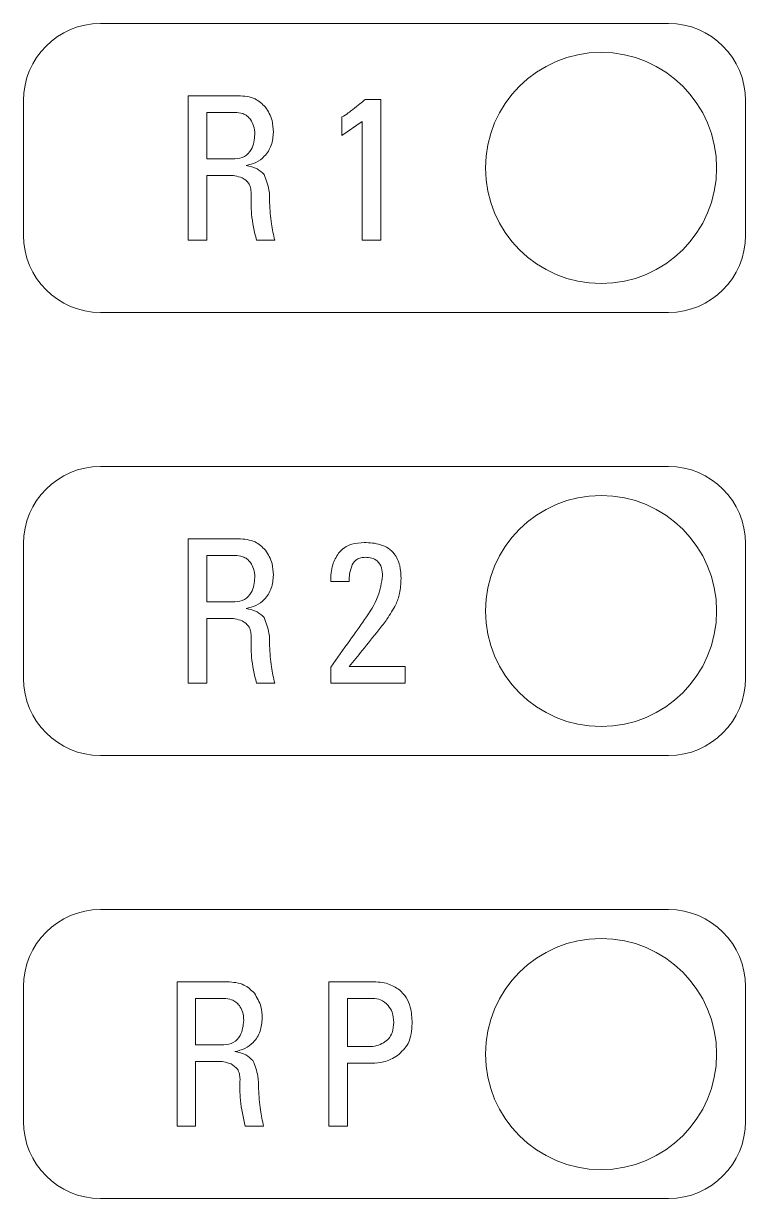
# Model space of a CAD drawing. Extents: x -194 to 239, y -574 to -265.
# Drawn here: x -121.116 to -118.746, y -307.074 to -303.218 of the extents above; entities that cross this region are included whole.
import ezdxf

# ---------------------------------------------------------------- set-up
doc = ezdxf.new("R2010")
doc.units = 0
doc.header["$LTSCALE"] = 0.5
doc.layers.get('0').update_dxf_attribs({"linetype": 'CONTINUOUS'})

msp = doc.modelspace()

# ---------------------------------------------------------------- linework, layer by layer
at = {"color": 7, "linetype": 'Continuous', "lineweight": 5}
for p, q in [((-118.99837, -303.21806), (-120.86312, -303.21806)), ((-120.5753, -303.92919), (-120.5753, -303.45511)), ((-120.5753, -303.45511), (-120.41034, -303.45511)), ((-121.11596, -303.47091), (-121.11596, -303.91339)), ((-119.99466, -303.46726), (-119.94319, -303.46726)), ((-119.94319, -303.46726), (-119.94319, -303.92919)), ((-118.74552, -303.91339), (-118.74552, -303.47091)), ((-120.42145, -303.50981), (-120.51452, -303.50981)), ((-120.51452, -303.50981), (-120.51452, -303.66176)), ((-120.07083, -303.58588), (-120.07083, -303.52481)), ((-120.00397, -303.53991), (-120.07083, -303.58588)), ((-120.00397, -303.92919), (-120.00397, -303.53991)), ((-120.51452, -303.66176), (-120.42212, -303.66176)), ((-120.51452, -303.71646), (-120.51452, -303.92919)), ((-120.44197, -303.71646), (-120.51452, -303.71646)), ((-120.51452, -303.92919), (-120.5753, -303.92919)), ((-120.29106, -303.92919), (-120.35118, -303.92919)), ((-119.94319, -303.92919), (-120.00397, -303.92919)), ((-120.86312, -304.16624), (-118.99837, -304.16624)), ((-118.99837, -304.67193), (-120.86312, -304.67193)), ((-121.11596, -304.92478), (-121.11596, -305.36726)), ((-120.5753, -304.90898), (-120.41034, -304.90898)), ((-120.5753, -305.38306), (-120.5753, -304.90898)), ((-118.74552, -305.36726), (-118.74552, -304.92478)), ((-120.51452, -304.96368), (-120.51452, -305.11563)), ((-120.42145, -304.96368), (-120.51452, -304.96368)), ((-120.04651, -305.04877), (-120.10729, -305.04877)), ((-120.51452, -305.11563), (-120.42212, -305.11563)), ((-120.51452, -305.17033), (-120.51452, -305.38306)), ((-120.44197, -305.17033), (-120.51452, -305.17033)), ((-120.10729, -305.38306), (-120.10729, -305.33045)), ((-120.04651, -305.32836), (-119.86246, -305.32836)), ((-119.86246, -305.32836), (-119.86246, -305.38306)), ((-120.51452, -305.38306), (-120.5753, -305.38306)), ((-120.29106, -305.38306), (-120.35118, -305.38306)), ((-119.86246, -305.38306), (-120.10729, -305.38306)), ((-120.86312, -305.62011), (-118.99837, -305.62011)), ((-118.99837, -306.1258), (-120.86312, -306.1258)), ((-121.11596, -306.37865), (-121.11596, -306.82113)), ((-120.61177, -306.36285), (-120.44681, -306.36285)), ((-120.61177, -306.83693), (-120.61177, -306.36285)), ((-120.11337, -306.83693), (-120.11337, -306.36285)), ((-120.11337, -306.36285), (-119.97234, -306.36285)), ((-118.74552, -306.82113), (-118.74552, -306.37865)), ((-120.55099, -306.41755), (-120.55099, -306.5695)), ((-120.45792, -306.41755), (-120.55099, -306.41755)), ((-119.96835, -306.41755), (-120.05259, -306.41755)), ((-120.05259, -306.41755), (-120.05259, -306.57558)), ((-120.55099, -306.5695), (-120.45859, -306.5695)), ((-120.05259, -306.57558), (-119.98554, -306.57558)), ((-120.55099, -306.6242), (-120.55099, -306.83693)), ((-120.47844, -306.6242), (-120.55099, -306.6242)), ((-120.05259, -306.63028), (-120.05259, -306.83693)), ((-119.97291, -306.63028), (-120.05259, -306.63028)), ((-120.55099, -306.83693), (-120.61177, -306.83693)), ((-120.32753, -306.83693), (-120.38765, -306.83693)), ((-120.05259, -306.83693), (-120.11337, -306.83693)), ((-120.86312, -307.07398), (-118.99837, -307.07398))]:
    msp.add_line(p, q, dxfattribs=at)
for centre in [(-119.21961, -303.69215), (-119.21961, -305.14602), (-119.21961, -306.59989)]:
    msp.add_circle(centre, 0.37927, dxfattribs=at)
for centre, start, end in [((-120.86312, -303.47091), 90, 180), ((-118.99837, -303.47091), 0, 90), ((-120.86312, -303.91339), 180, 270), ((-118.99837, -303.91339), 270, 0), ((-120.86312, -304.92478), 90, 180), ((-118.99837, -304.92478), 0, 90), ((-120.86312, -305.36726), 180, 270), ((-118.99837, -305.36726), 270, 0), ((-120.86312, -306.37865), 90, 180), ((-118.99837, -306.37865), 0, 90), ((-120.86312, -306.82113), 180, 270), ((-118.99837, -306.82113), 270, 0)]:
    msp.add_arc(centre, 0.25285, start, end, dxfattribs=at)
for points, knots in [([(-120.41034, -303.45511), (-120.3912, -303.45642), (-120.35703, -303.45876), (-120.33238, -303.48208), (-120.32155, -303.49233)], [0, 0, 0, 0, 0.5603925, 1, 1, 1, 1]), ([(-120.32155, -303.49233), (-120.3129, -303.50655), (-120.29744, -303.53199), (-120.29624, -303.5616), (-120.29571, -303.57467)], [0, 0, 0, 0, 0.5586484, 1, 1, 1, 1]), ([(-120.03436, -303.49984), (-120.02684, -303.49389), (-120.01341, -303.48327), (-120.00039, -303.47215), (-119.99466, -303.46726)], [0, 0, 0, 0, 0.5600123, 1, 1, 1, 1]), ([(-120.37055, -303.53336), (-120.37411, -303.52922), (-120.38124, -303.52093), (-120.39883, -303.51159), (-120.41288, -303.51048), (-120.42145, -303.50981)], [0, 0, 0, 0, 0.280247, 0.5604553, 1, 1, 1, 1]), ([(-120.35649, -303.58189), (-120.35699, -303.57216), (-120.35787, -303.5548), (-120.36668, -303.53991), (-120.37055, -303.53336)], [0, 0, 0, 0, 0.5601729, 1, 1, 1, 1]), ([(-120.07083, -303.52481), (-120.06369, -303.52062), (-120.05096, -303.51314), (-120.03943, -303.5039), (-120.03436, -303.49984)], [0, 0, 0, 0, 0.5596924, 1, 1, 1, 1]), ([(-120.29571, -303.57467), (-120.29688, -303.58921), (-120.29922, -303.61825), (-120.3217, -303.65335), (-120.35202, -303.67601), (-120.37418, -303.68158), (-120.38527, -303.68436)], [0, 0, 0, 0, 0.2800965, 0.5595464, 0.7796199, 1, 1, 1, 1]), ([(-120.42212, -303.66176), (-120.41109, -303.66058), (-120.38907, -303.65821), (-120.3611, -303.62718), (-120.35824, -303.59908), (-120.35649, -303.58189)], [0, 0, 0, 0, 0.2801818, 0.5597077, 1, 1, 1, 1]), ([(-120.38527, -303.68436), (-120.37261, -303.68681), (-120.35009, -303.69115), (-120.33348, -303.70677), (-120.3262, -303.71361)], [0, 0, 0, 0, 0.5618323, 1, 1, 1, 1]), ([(-120.39752, -303.72482), (-120.40558, -303.72197), (-120.42, -303.71688), (-120.43525, -303.71659), (-120.44197, -303.71646)], [0, 0, 0, 0, 0.5594346, 1, 1, 1, 1]), ([(-120.36865, -303.77449), (-120.36897, -303.76882), (-120.36961, -303.75748), (-120.37759, -303.73809), (-120.38997, -303.72984), (-120.39752, -303.72482)], [0, 0, 0, 0, 0.2812641, 0.5619594, 1, 1, 1, 1]), ([(-120.3262, -303.71361), (-120.3196, -303.7303), (-120.30777, -303.76022), (-120.30784, -303.7923), (-120.30787, -303.80649)], [0, 0, 0, 0, 0.557769, 1, 1, 1, 1]), ([(-120.35118, -303.92919), (-120.35784, -303.90073), (-120.36976, -303.84979), (-120.36899, -303.79754), (-120.36865, -303.77449)], [0, 0, 0, 0, 0.5587337, 1, 1, 1, 1]), ([(-120.30787, -303.80649), (-120.30652, -303.82966), (-120.30412, -303.87102), (-120.29505, -303.91142), (-120.29106, -303.92919)], [0, 0, 0, 0, 0.5601193, 1, 1, 1, 1]), ([(-120.41034, -304.90898), (-120.3912, -304.91029), (-120.35703, -304.91264), (-120.33238, -304.93595), (-120.32155, -304.9462)], [0, 0, 0, 0, 0.5603925, 1, 1, 1, 1]), ([(-120.08175, -304.95608), (-120.0756, -304.9497), (-120.06332, -304.93695), (-120.03402, -304.92355), (-120.0113, -304.92205), (-119.99741, -304.92113)], [0, 0, 0, 0, 0.2800398, 0.5601283, 1, 1, 1, 1]), ([(-119.99741, -304.92113), (-119.97913, -304.92199), (-119.94277, -304.92369), (-119.89704, -304.9524), (-119.87831, -304.9969), (-119.87699, -305.02544), (-119.87633, -305.03975)], [0, 0, 0, 0, 0.2809307, 0.558826, 0.77889, 1, 1, 1, 1]), ([(-120.37055, -304.98723), (-120.37411, -304.98309), (-120.38124, -304.97481), (-120.39883, -304.96546), (-120.41288, -304.96435), (-120.42145, -304.96368)], [0, 0, 0, 0, 0.280247, 0.5604553, 1, 1, 1, 1]), ([(-120.32155, -304.9462), (-120.3129, -304.96042), (-120.29744, -304.98587), (-120.29624, -305.01547), (-120.29571, -305.02854)], [0, 0, 0, 0, 0.5586484, 1, 1, 1, 1]), ([(-120.10729, -305.04877), (-120.10674, -305.03018), (-120.10576, -304.99704), (-120.08908, -304.96858), (-120.08175, -304.95608)], [0, 0, 0, 0, 0.5608147, 1, 1, 1, 1]), ([(-120.35649, -305.03576), (-120.35699, -305.02604), (-120.35787, -305.00868), (-120.36668, -304.99378), (-120.37055, -304.98723)], [0, 0, 0, 0, 0.560183, 1, 1, 1, 1]), ([(-120.03673, -304.99426), (-120.04015, -305.00415), (-120.04627, -305.02185), (-120.04644, -305.04054), (-120.04651, -305.04877)], [0, 0, 0, 0, 0.5591872, 1, 1, 1, 1]), ([(-119.99342, -304.96976), (-119.99833, -304.97003), (-120.00812, -304.97057), (-120.02499, -304.9772), (-120.03228, -304.9878), (-120.03673, -304.99426)], [0, 0, 0, 0, 0.2812981, 0.5618716, 1, 1, 1, 1]), ([(-119.93711, -305.03035), (-119.9376, -305.0215), (-119.93858, -305.00387), (-119.9516, -304.98143), (-119.97259, -304.9708), (-119.98647, -304.97011), (-119.99342, -304.96976)], [0, 0, 0, 0, 0.2806437, 0.5594986, 0.7793323, 1, 1, 1, 1]), ([(-120.42212, -305.11563), (-120.41109, -305.11445), (-120.38907, -305.11208), (-120.3611, -305.08105), (-120.35824, -305.05295), (-120.35649, -305.03576)], [0, 0, 0, 0, 0.2801846, 0.5597132, 1, 1, 1, 1]), ([(-120.29571, -305.02854), (-120.29688, -305.04308), (-120.29922, -305.07212), (-120.3217, -305.10722), (-120.35202, -305.12988), (-120.37418, -305.13545), (-120.38527, -305.13823)], [0, 0, 0, 0, 0.2800965, 0.5595464, 0.7796199, 1, 1, 1, 1]), ([(-119.99599, -305.17442), (-119.97927, -305.14969), (-119.94948, -305.10561), (-119.94088, -305.05331), (-119.93711, -305.03035)], [0, 0, 0, 0, 0.5610428, 1, 1, 1, 1]), ([(-119.87633, -305.03975), (-119.877, -305.05621), (-119.87821, -305.08562), (-119.88884, -305.11299), (-119.89352, -305.12503)], [0, 0, 0, 0, 0.5599574, 1, 1, 1, 1]), ([(-120.38527, -305.13823), (-120.37261, -305.14068), (-120.35009, -305.14502), (-120.33348, -305.16064), (-120.3262, -305.16748)], [0, 0, 0, 0, 0.5618323, 1, 1, 1, 1]), ([(-119.89352, -305.12503), (-119.90279, -305.14124), (-119.91935, -305.1702), (-119.94006, -305.19634), (-119.94917, -305.20785)], [0, 0, 0, 0, 0.559724, 1, 1, 1, 1]), ([(-120.39752, -305.17869), (-120.40558, -305.17584), (-120.42, -305.17075), (-120.43525, -305.17046), (-120.44197, -305.17033)], [0, 0, 0, 0, 0.5594346, 1, 1, 1, 1]), ([(-120.36865, -305.22836), (-120.36897, -305.22269), (-120.36961, -305.21135), (-120.37759, -305.19196), (-120.38997, -305.18371), (-120.39752, -305.17869)], [0, 0, 0, 0, 0.2812641, 0.5619594, 1, 1, 1, 1]), ([(-120.3262, -305.16748), (-120.3196, -305.18417), (-120.30777, -305.21409), (-120.30784, -305.24618), (-120.30787, -305.26036)], [0, 0, 0, 0, 0.557769, 1, 1, 1, 1]), ([(-120.10729, -305.33045), (-120.08648, -305.30135), (-120.04932, -305.24938), (-120.01228, -305.19732), (-119.99599, -305.17442)], [0, 0, 0, 0, 0.5599988, 1, 1, 1, 1]), ([(-120.35118, -305.38306), (-120.35784, -305.3546), (-120.36976, -305.30366), (-120.36899, -305.25141), (-120.36865, -305.22836)], [0, 0, 0, 0, 0.5587337, 1, 1, 1, 1]), ([(-119.94917, -305.20785), (-119.96735, -305.23033), (-119.99981, -305.27049), (-120.03224, -305.31068), (-120.04651, -305.32836)], [0, 0, 0, 0, 0.5599996, 1, 1, 1, 1]), ([(-120.30787, -305.26036), (-120.30652, -305.28353), (-120.30412, -305.32489), (-120.29505, -305.36529), (-120.29106, -305.38306)], [0, 0, 0, 0, 0.5601193, 1, 1, 1, 1]), ([(-120.44681, -306.36285), (-120.42766, -306.36416), (-120.3935, -306.36651), (-120.36885, -306.38982), (-120.35801, -306.40007)], [0, 0, 0, 0, 0.5603905, 1, 1, 1, 1]), ([(-119.97234, -306.36285), (-119.95418, -306.36352), (-119.92178, -306.36471), (-119.89416, -306.38136), (-119.88202, -306.38868)], [0, 0, 0, 0, 0.5606636, 1, 1, 1, 1]), ([(-119.88202, -306.38868), (-119.87388, -306.39678), (-119.85758, -306.41299), (-119.84237, -306.45188), (-119.84081, -306.48127), (-119.83986, -306.49922)], [0, 0, 0, 0, 0.2796981, 0.5597713, 1, 1, 1, 1]), ([(-120.40702, -306.4411), (-120.41058, -306.43696), (-120.4177, -306.42868), (-120.4353, -306.41933), (-120.44935, -306.41822), (-120.45792, -306.41755)], [0, 0, 0, 0, 0.2802456, 0.5604575, 1, 1, 1, 1]), ([(-120.35801, -306.40007), (-120.34937, -306.41429), (-120.3339, -306.43974), (-120.33271, -306.46935), (-120.33218, -306.48241)], [0, 0, 0, 0, 0.5586553, 1, 1, 1, 1]), ([(-119.91859, -306.44025), (-119.92656, -306.43297), (-119.94083, -306.41994), (-119.95993, -306.41828), (-119.96835, -306.41755)], [0, 0, 0, 0, 0.5588989, 1, 1, 1, 1]), ([(-120.39296, -306.48963), (-120.39346, -306.47991), (-120.39434, -306.46255), (-120.40314, -306.44765), (-120.40702, -306.4411)], [0, 0, 0, 0, 0.5601837, 1, 1, 1, 1]), ([(-119.90064, -306.4959), (-119.90122, -306.48454), (-119.90226, -306.46427), (-119.9136, -306.44758), (-119.91859, -306.44025)], [0, 0, 0, 0, 0.5603236, 1, 1, 1, 1]), ([(-120.45859, -306.5695), (-120.44756, -306.56832), (-120.42554, -306.56595), (-120.39757, -306.53492), (-120.39471, -306.50682), (-120.39296, -306.48963)], [0, 0, 0, 0, 0.2801841, 0.559711, 1, 1, 1, 1]), ([(-120.33218, -306.48241), (-120.33335, -306.49695), (-120.33569, -306.52599), (-120.35817, -306.56109), (-120.38849, -306.58375), (-120.41065, -306.58932), (-120.42174, -306.5921)], [0, 0, 0, 0, 0.2800917, 0.5595357, 0.7796207, 1, 1, 1, 1]), ([(-119.93378, -306.56323), (-119.92776, -306.55892), (-119.91573, -306.5503), (-119.90277, -306.52647), (-119.90145, -306.5075), (-119.90064, -306.4959)], [0, 0, 0, 0, 0.2801246, 0.5601343, 1, 1, 1, 1]), ([(-119.83986, -306.49922), (-119.84154, -306.52259), (-119.84454, -306.5643), (-119.87467, -306.59265), (-119.88791, -306.60511)], [0, 0, 0, 0, 0.5603794, 1, 1, 1, 1]), ([(-119.98554, -306.57558), (-119.9754, -306.57515), (-119.95728, -306.5744), (-119.94096, -306.56664), (-119.93378, -306.56323)], [0, 0, 0, 0, 0.5602484, 1, 1, 1, 1]), ([(-120.42174, -306.5921), (-120.40908, -306.59455), (-120.38655, -306.59889), (-120.36995, -306.61451), (-120.36267, -306.62135)], [0, 0, 0, 0, 0.5618281, 1, 1, 1, 1]), ([(-120.36267, -306.62135), (-120.35607, -306.63804), (-120.34424, -306.66796), (-120.34431, -306.70005), (-120.34434, -306.71423)], [0, 0, 0, 0, 0.5577704, 1, 1, 1, 1]), ([(-119.88791, -306.60511), (-119.90276, -306.61342), (-119.9293, -306.62829), (-119.95957, -306.62967), (-119.97291, -306.63028)], [0, 0, 0, 0, 0.5591499, 1, 1, 1, 1]), ([(-120.43399, -306.63256), (-120.44205, -306.62971), (-120.45646, -306.62462), (-120.47172, -306.62433), (-120.47844, -306.6242)], [0, 0, 0, 0, 0.5594586, 1, 1, 1, 1]), ([(-120.40512, -306.68223), (-120.40544, -306.67656), (-120.40608, -306.66522), (-120.41406, -306.64583), (-120.42644, -306.63759), (-120.43399, -306.63256)], [0, 0, 0, 0, 0.2812768, 0.5619906, 1, 1, 1, 1]), ([(-120.38765, -306.83693), (-120.39431, -306.80847), (-120.40623, -306.75753), (-120.40546, -306.70529), (-120.40512, -306.68223)], [0, 0, 0, 0, 0.5587323, 1, 1, 1, 1]), ([(-120.34434, -306.71423), (-120.34299, -306.7374), (-120.34059, -306.77876), (-120.33152, -306.81916), (-120.32753, -306.83693)], [0, 0, 0, 0, 0.560124, 1, 1, 1, 1])]:
    msp.add_open_spline(points, degree=3, knots=knots, dxfattribs=at)

doc.saveas('drawing.dxf')
